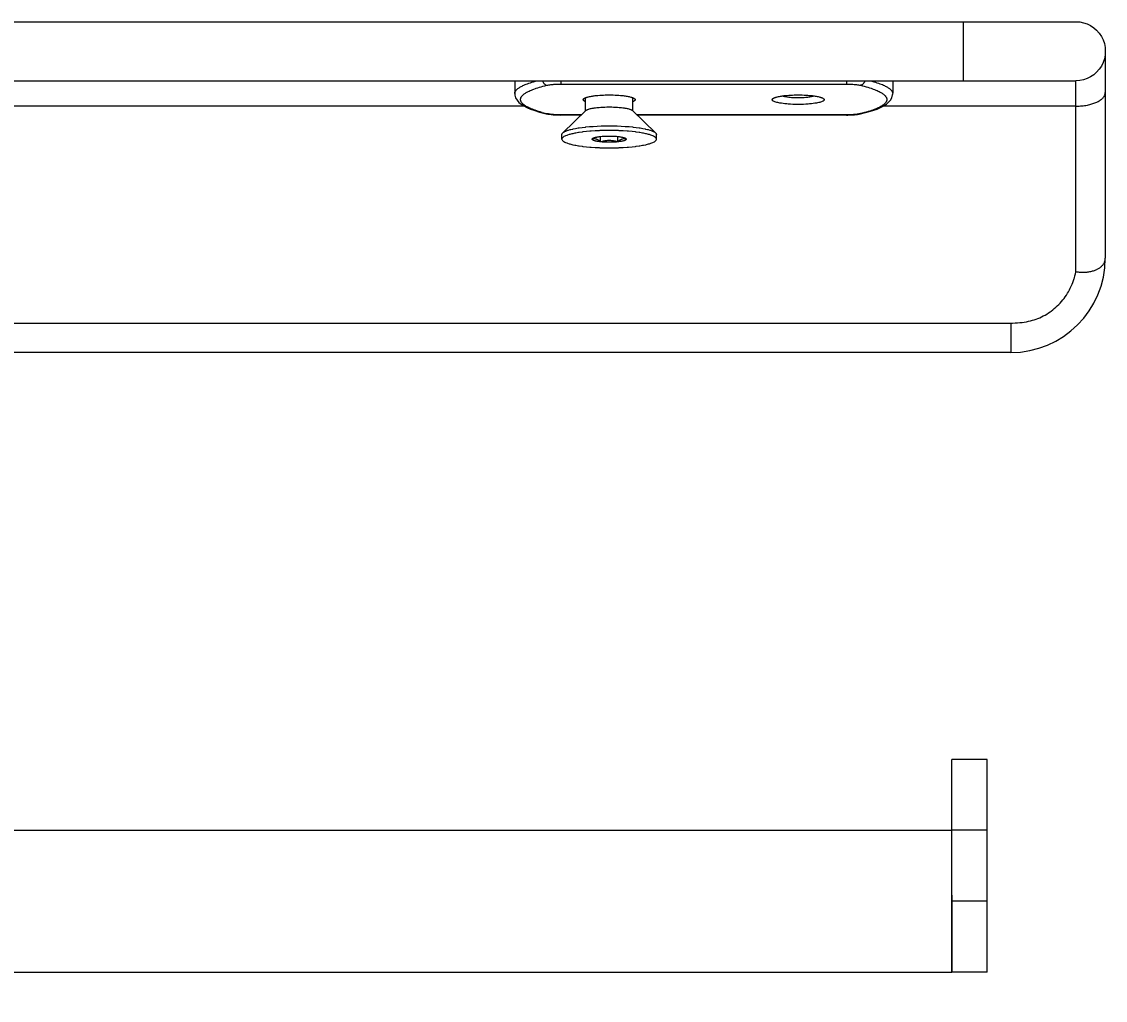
# Model space of a CAD drawing. Extents: x 16296680691 to 16296681342, y -37409619635 to -37409619158.
# Drawn here: x 16296680907.4 to 16296680999.1, y -37409619539.2 to -37409619456.4 of the extents above; entities that cross this region are included whole.
import ezdxf

# ---------------------------------------------------------------- set-up
doc = ezdxf.new("R2010")
doc.units = 0
doc.header["$LTSCALE"] = 10
doc.header["$MEASUREMENT"] = 0
doc.header["$PDMODE"] = 3
doc.header["$PDSIZE"] = -10
doc.layers.get('0').update_dxf_attribs({"linetype": 'CONTINUOUS'})
doc.layers.get('DEFPOINTS').update_dxf_attribs({"linetype": 'CONTINUOUS'})
doc.layers.add('02___PRT_ALL_AXES', color=7, linetype='CONTINUOUS')
doc.styles.add('Daelim Dimension', font='NanumGothic.ttf')
doc.dimstyles.new('DEFAULT', dxfattribs={"dimscale": 2, "dimtxt": 2, "dimasz": 2, "dimexe": 0, "dimexo": 2, "dimgap": 1, "dimtad": 1, "dimdec": 1, "dimzin": 9, "dimdsep": 46, "dimtxsty": 'Daelim Dimension', "dimcen": 0.5, "dimclrd": 252, "dimclre": 252, "dimclrt": 3, "dimadec": 1, "dimazin": 0, "dimtfac": 1, "dimtdec": 1, "dimtix": 1, "dimtmove": 0, "dimatfit": 3, "dimfxl": 0, "dimtolj": 1, "dimtzin": 1, "dimlwd": 9, "dimlwe": 9, "dimarcsym": 0})

# ---------------------------------------------------------------- blocks, each defined once
blk = doc.blocks.new('*D3')
at = {"color": 5, "lineweight": 9}
for p, q in [((16296680849.1206, -37409619540.779907), (16296680849.1206, -37409619564.841339)), ((16296680989.12056, -37409619540.779907), (16296680989.12056, -37409619564.841339)), ((16296680853.1206, -37409619564.841339), (16296680985.12056, -37409619564.841339))]:
    blk.add_line(p, q, dxfattribs=at)
at = {"color": 5}
for points in [[(16296680853.1206, -37409619564.174667), (16296680853.1206, -37409619565.508003), (16296680849.1206, -37409619564.841339)], [(16296680985.12056, -37409619564.174667), (16296680985.12056, -37409619565.508003), (16296680989.12056, -37409619564.841339)]]:
    blk.add_solid(points, dxfattribs=at)
at = {"layer": 'DEFPOINTS', "color": 0}
for p in [(16296680849.1206, -37409619536.779907), (16296680989.12056, -37409619536.779907), (16296680989.12056, -37409619564.841339)]:
    blk.add_point(p, dxfattribs=at)
at = {"color": 7, "insert": (16296680919.120581, -37409619557.433617), "char_height": 10, "attachment_point": 5, "style": 'Daelim Dimension'}
blk.add_mtext('\\A1;140', dxfattribs=at)

msp = doc.modelspace()

# ---------------------------------------------------------------- linework, layer by layer
at = {"color": 7, "lineweight": 5}
for points in [[(16296680955.216, -37409619462.75), (16296680955.279, -37409619462.731), (16296680955.35, -37409619462.712), (16296680955.375, -37409619462.706), (16296680955.453, -37409619462.688), (16296680955.533, -37409619462.672), (16296680955.614, -37409619462.657), (16296680955.695, -37409619462.644), (16296680955.776, -37409619462.632), (16296680955.857, -37409619462.621), (16296680955.938, -37409619462.611), (16296680956.02, -37409619462.602)], [(16296680956.02, -37409619462.602), (16296680956.165, -37409619462.588), (16296680956.315, -37409619462.576), (16296680956.468, -37409619462.566), (16296680956.625, -37409619462.558), (16296680956.788, -37409619462.552), (16296680956.955, -37409619462.549), (16296680957.121, -37409619462.548), (16296680957.286, -37409619462.549), (16296680957.453, -37409619462.552), (16296680957.616, -37409619462.558), (16296680957.773, -37409619462.566), (16296680957.927, -37409619462.576), (16296680958.076, -37409619462.588), (16296680958.221, -37409619462.602)], [(16296680958.221, -37409619462.602), (16296680958.298, -37409619462.611), (16296680958.379, -37409619462.62), (16296680958.46, -37409619462.631), (16296680958.48, -37409619462.634), (16296680958.561, -37409619462.646), (16296680958.642, -37409619462.659), (16296680958.722, -37409619462.674), (16296680958.803, -37409619462.69), (16296680958.882, -37409619462.709), (16296680958.956, -37409619462.729), (16296680959.025, -37409619462.75)], [(16296680971.216, -37409619462.75), (16296680971.279, -37409619462.731), (16296680971.35, -37409619462.712), (16296680971.375, -37409619462.706), (16296680971.453, -37409619462.688), (16296680971.533, -37409619462.672), (16296680971.614, -37409619462.657), (16296680971.695, -37409619462.644), (16296680971.776, -37409619462.632), (16296680971.857, -37409619462.621), (16296680971.938, -37409619462.611), (16296680972.02, -37409619462.602)], [(16296680972.02, -37409619462.602), (16296680972.165, -37409619462.588), (16296680972.315, -37409619462.576), (16296680972.468, -37409619462.566), (16296680972.625, -37409619462.558), (16296680972.788, -37409619462.552), (16296680972.955, -37409619462.549), (16296680973.121, -37409619462.548), (16296680973.286, -37409619462.549), (16296680973.453, -37409619462.552), (16296680973.616, -37409619462.558), (16296680973.773, -37409619462.566), (16296680973.927, -37409619462.576), (16296680974.076, -37409619462.588), (16296680974.221, -37409619462.602)], [(16296680974.221, -37409619462.602), (16296680974.298, -37409619462.611), (16296680974.379, -37409619462.62), (16296680974.46, -37409619462.631), (16296680974.48, -37409619462.634), (16296680974.561, -37409619462.646), (16296680974.642, -37409619462.659), (16296680974.722, -37409619462.674), (16296680974.803, -37409619462.69), (16296680974.882, -37409619462.709), (16296680974.956, -37409619462.729), (16296680975.025, -37409619462.75)], [(16296680954.921, -37409619462.952), (16296680954.925, -37409619462.925), (16296680954.932, -37409619462.91), (16296680954.949, -37409619462.887), (16296680954.97, -37409619462.866), (16296680954.993, -37409619462.848)], [(16296680955.119, -37409619463.119), (16296680955.086, -37409619463.105), (16296680955.061, -37409619463.095), (16296680955.038, -37409619463.083), (16296680955.014, -37409619463.069), (16296680954.992, -37409619463.054), (16296680954.971, -37409619463.037), (16296680954.953, -37409619463.02), (16296680954.941, -37409619463.005), (16296680954.932, -37409619462.991), (16296680954.925, -37409619462.977), (16296680954.921, -37409619462.952)], [(16296680955.006, -37409619462.84), (16296680955.03, -37409619462.826), (16296680955.05, -37409619462.815), (16296680955.073, -37409619462.804), (16296680955.096, -37409619462.794), (16296680955.119, -37409619462.784)], [(16296680955.119, -37409619462.784), (16296680955.138, -37409619462.776), (16296680955.158, -37409619462.769), (16296680955.177, -37409619462.762), (16296680955.196, -37409619462.756), (16296680955.216, -37409619462.75)], [(16296680955.156, -37409619463.866), (16296680955.172, -37409619463.851), (16296680955.193, -37409619463.837), (16296680955.222, -37409619463.819), (16296680955.249, -37409619463.805), (16296680955.287, -37409619463.788), (16296680955.317, -37409619463.776), (16296680955.366, -37409619463.758), (16296680955.399, -37409619463.748), (16296680955.461, -37409619463.73), (16296680955.53, -37409619463.712), (16296680955.599, -37409619463.696), (16296680955.689, -37409619463.678), (16296680955.786, -37409619463.661), (16296680955.845, -37409619463.652), (16296680955.958, -37409619463.636), (16296680956.079, -37409619463.621), (16296680956.129, -37409619463.616), (16296680956.264, -37409619463.603), (16296680956.405, -37409619463.592), (16296680956.443, -37409619463.589), (16296680956.595, -37409619463.58), (16296680956.75, -37409619463.574), (16296680956.908, -37409619463.57), (16296680957.071, -37409619463.568), (16296680957.121, -37409619463.568)], [(16296680957.121, -37409619463.568), (16296680957.171, -37409619463.568), (16296680957.333, -37409619463.57), (16296680957.491, -37409619463.574), (16296680957.646, -37409619463.58), (16296680957.798, -37409619463.589), (16296680957.836, -37409619463.592), (16296680957.978, -37409619463.603), (16296680958.112, -37409619463.616), (16296680958.162, -37409619463.621), (16296680958.283, -37409619463.636), (16296680958.396, -37409619463.652), (16296680958.456, -37409619463.661), (16296680958.552, -37409619463.678), (16296680958.642, -37409619463.696), (16296680958.711, -37409619463.712), (16296680958.78, -37409619463.73), (16296680958.843, -37409619463.748), (16296680958.875, -37409619463.758), (16296680958.924, -37409619463.776), (16296680958.954, -37409619463.788), (16296680958.992, -37409619463.805), (16296680959.019, -37409619463.819), (16296680959.046, -37409619463.835), (16296680959.069, -37409619463.851), (16296680959.085, -37409619463.866)], [(16296680959.025, -37409619462.75), (16296680959.045, -37409619462.756), (16296680959.064, -37409619462.762), (16296680959.084, -37409619462.769), (16296680959.103, -37409619462.776), (16296680959.122, -37409619462.784)], [(16296680959.122, -37409619462.784), (16296680959.143, -37409619462.793), (16296680959.157, -37409619462.799), (16296680959.18, -37409619462.81), (16296680959.203, -37409619462.821), (16296680959.225, -37409619462.834)], [(16296680959.321, -37409619462.952), (16296680959.316, -37409619462.977), (16296680959.31, -37409619462.991), (16296680959.3, -37409619463.005), (16296680959.288, -37409619463.02), (16296680959.272, -37409619463.036), (16296680959.249, -37409619463.054), (16296680959.219, -37409619463.074), (16296680959.195, -37409619463.087), (16296680959.171, -37409619463.098), (16296680959.147, -37409619463.109), (16296680959.122, -37409619463.119)], [(16296680959.236, -37409619462.84), (16296680959.25, -37409619462.85), (16296680959.273, -37409619462.868), (16296680959.293, -37409619462.888), (16296680959.31, -37409619462.912), (16296680959.319, -37409619462.939)], [(16296680970.921, -37409619462.952), (16296680970.925, -37409619462.925), (16296680970.932, -37409619462.91), (16296680970.949, -37409619462.887), (16296680970.97, -37409619462.866), (16296680970.993, -37409619462.848)], [(16296680975.321, -37409619462.952), (16296680975.319, -37409619462.967), (16296680975.314, -37409619462.982), (16296680975.305, -37409619462.999), (16296680975.291, -37409619463.016), (16296680975.278, -37409619463.03), (16296680975.256, -37409619463.05), (16296680975.23, -37409619463.068), (16296680975.2, -37409619463.085), (16296680975.162, -37409619463.102), (16296680975.088, -37409619463.132), (16296680975.017, -37409619463.156), (16296680974.941, -37409619463.179), (16296680974.856, -37409619463.2), (16296680974.761, -37409619463.221), (16296680974.676, -37409619463.237), (16296680974.541, -37409619463.26), (16296680974.4, -37409619463.28), (16296680974.25, -37409619463.298), (16296680974.09, -37409619463.314), (16296680973.962, -37409619463.325), (16296680973.773, -37409619463.337), (16296680973.58, -37409619463.346), (16296680973.382, -37409619463.352), (16296680973.179, -37409619463.355), (16296680973.121, -37409619463.355), (16296680973.062, -37409619463.355), (16296680972.859, -37409619463.352), (16296680972.661, -37409619463.346), (16296680972.468, -37409619463.337), (16296680972.279, -37409619463.325), (16296680972.151, -37409619463.314), (16296680971.991, -37409619463.298), (16296680971.841, -37409619463.28), (16296680971.7, -37409619463.26), (16296680971.565, -37409619463.237), (16296680971.48, -37409619463.221), (16296680971.385, -37409619463.2), (16296680971.301, -37409619463.179), (16296680971.224, -37409619463.156), (16296680971.153, -37409619463.132), (16296680971.088, -37409619463.106), (16296680971.041, -37409619463.085), (16296680971.011, -37409619463.068), (16296680970.985, -37409619463.05), (16296680970.963, -37409619463.03), (16296680970.95, -37409619463.016), (16296680970.936, -37409619462.999), (16296680970.927, -37409619462.982), (16296680970.922, -37409619462.967), (16296680970.921, -37409619462.952)], [(16296680971.006, -37409619462.84), (16296680971.026, -37409619462.828), (16296680971.047, -37409619462.817), (16296680971.066, -37409619462.807), (16296680971.087, -37409619462.798), (16296680971.108, -37409619462.788), (16296680971.129, -37409619462.78), (16296680971.15, -37409619462.772), (16296680971.172, -37409619462.764), (16296680971.194, -37409619462.757), (16296680971.216, -37409619462.75)], [(16296680975.025, -37409619462.75), (16296680975.046, -37409619462.756), (16296680975.068, -37409619462.764), (16296680975.089, -37409619462.771), (16296680975.112, -37409619462.78), (16296680975.133, -37409619462.788), (16296680975.155, -37409619462.797), (16296680975.175, -37409619462.807), (16296680975.196, -37409619462.817), (16296680975.216, -37409619462.829), (16296680975.236, -37409619462.84)], [(16296680975.236, -37409619462.84), (16296680975.25, -37409619462.85), (16296680975.273, -37409619462.868), (16296680975.293, -37409619462.888), (16296680975.31, -37409619462.912), (16296680975.319, -37409619462.939)], [(16296680955.156, -37409619463.866), (16296680953.191, -37409619465.764)], [(16296680959.085, -37409619463.866), (16296680961.05, -37409619465.764)], [(16296680953.191, -37409619465.764), (16296680953.229, -37409619465.731), (16296680953.27, -37409619465.702), (16296680953.33, -37409619465.666), (16296680953.378, -37409619465.642), (16296680953.463, -37409619465.604), (16296680953.514, -37409619465.583), (16296680953.625, -37409619465.544), (16296680953.676, -37409619465.527), (16296680953.816, -37409619465.487), (16296680953.865, -37409619465.474), (16296680954.034, -37409619465.434), (16296680954.078, -37409619465.424), (16296680954.277, -37409619465.384), (16296680954.496, -37409619465.347), (16296680954.57, -37409619465.335), (16296680954.827, -37409619465.299), (16296680955.102, -37409619465.267), (16296680955.138, -37409619465.263), (16296680955.441, -37409619465.234), (16296680955.761, -37409619465.21), (16296680956.106, -37409619465.191), (16296680956.432, -37409619465.178), (16296680956.797, -37409619465.169), (16296680957.121, -37409619465.167), (16296680957.445, -37409619465.169), (16296680957.809, -37409619465.178), (16296680958.135, -37409619465.191), (16296680958.476, -37409619465.21), (16296680958.8, -37409619465.234), (16296680959.103, -37409619465.263), (16296680959.139, -37409619465.267), (16296680959.414, -37409619465.299), (16296680959.671, -37409619465.335), (16296680959.745, -37409619465.347), (16296680959.964, -37409619465.384), (16296680960.163, -37409619465.424), (16296680960.208, -37409619465.434), (16296680960.376, -37409619465.474), (16296680960.425, -37409619465.487), (16296680960.565, -37409619465.527), (16296680960.616, -37409619465.544), (16296680960.727, -37409619465.583), (16296680960.778, -37409619465.604), (16296680960.863, -37409619465.642), (16296680960.911, -37409619465.666), (16296680960.971, -37409619465.702), (16296680961.012, -37409619465.731), (16296680961.05, -37409619465.764)], [(16296680953.121, -37409619465.901), (16296680953.122, -37409619465.882), (16296680953.125, -37409619465.866), (16296680953.132, -37409619465.846), (16296680953.138, -37409619465.832), (16296680953.151, -37409619465.81), (16296680953.169, -37409619465.787), (16296680953.191, -37409619465.764)], [(16296680953.121, -37409619466.294), (16296680953.121, -37409619465.901)], [(16296680955.677, -37409619466.294), (16296680955.682, -37409619466.272), (16296680955.697, -37409619466.25), (16296680955.711, -37409619466.236), (16296680955.734, -37409619466.22), (16296680955.755, -37409619466.208)], [(16296680955.677, -37409619466.294), (16296680955.693, -37409619466.28), (16296680955.708, -37409619466.267), (16296680955.73, -37409619466.249), (16296680955.751, -37409619466.232), (16296680955.773, -37409619466.215)], [(16296680956.399, -37409619466.523), (16296680956.357, -37409619466.487), (16296680956.31, -37409619466.45), (16296680956.262, -37409619466.414), (16296680956.22, -37409619466.386), (16296680956.192, -37409619466.369), (16296680956.152, -37409619466.347), (16296680956.113, -37409619466.328), (16296680956.075, -37409619466.312), (16296680956.038, -37409619466.299), (16296680956.021, -37409619466.294), (16296680955.984, -37409619466.284), (16296680955.947, -37409619466.277), (16296680955.909, -37409619466.273), (16296680955.871, -37409619466.271), (16296680955.856, -37409619466.27), (16296680955.817, -37409619466.272), (16296680955.776, -37409619466.275), (16296680955.735, -37409619466.282), (16296680955.691, -37409619466.29), (16296680955.677, -37409619466.294)], [(16296680956.399, -37409619466.523), (16296680956.32, -37409619466.514), (16296680956.242, -37409619466.504), (16296680956.177, -37409619466.494), (16296680956.1, -37409619466.481), (16296680956.044, -37409619466.47), (16296680955.975, -37409619466.455), (16296680955.922, -37409619466.442), (16296680955.871, -37409619466.426), (16296680955.824, -37409619466.41), (16296680955.787, -37409619466.395), (16296680955.774, -37409619466.389), (16296680955.748, -37409619466.376), (16296680955.726, -37409619466.362), (16296680955.705, -37409619466.345), (16296680955.69, -37409619466.328), (16296680955.68, -37409619466.311), (16296680955.677, -37409619466.294)], [(16296680955.755, -37409619466.208), (16296680955.77, -37409619466.2), (16296680955.789, -37409619466.191), (16296680955.803, -37409619466.185), (16296680955.818, -37409619466.18)], [(16296680955.825, -37409619466.177), (16296680955.784, -37409619466.207)], [(16296680955.825, -37409619466.177), (16296680955.869, -37409619466.162), (16296680955.919, -37409619466.147), (16296680955.933, -37409619466.143), (16296680955.952, -37409619466.138), (16296680956.009, -37409619466.125), (16296680956.066, -37409619466.113), (16296680956.107, -37409619466.105), (16296680956.165, -37409619466.095), (16296680956.223, -37409619466.086), (16296680956.282, -37409619466.078), (16296680956.341, -37409619466.071), (16296680956.399, -37409619466.064)], [(16296680956.399, -37409619466.064), (16296680956.513, -37409619466.053), (16296680956.634, -37409619466.044), (16296680956.747, -37409619466.038), (16296680956.881, -37409619466.033), (16296680957.017, -37409619466.03), (16296680957.121, -37409619466.029), (16296680957.224, -37409619466.03), (16296680957.36, -37409619466.033), (16296680957.494, -37409619466.038), (16296680957.607, -37409619466.044), (16296680957.728, -37409619466.053), (16296680957.842, -37409619466.064)], [(16296680956.399, -37409619466.523), (16296680956.399, -37409619466.064)], [(16296680957.842, -37409619466.523), (16296680957.842, -37409619466.064)], [(16296680957.842, -37409619466.064), (16296680957.902, -37409619466.071), (16296680957.96, -37409619466.078), (16296680958.018, -37409619466.086), (16296680958.059, -37409619466.093), (16296680958.117, -37409619466.102), (16296680958.175, -37409619466.113), (16296680958.194, -37409619466.117), (16296680958.252, -37409619466.129), (16296680958.308, -37409619466.143), (16296680958.323, -37409619466.147), (16296680958.372, -37409619466.162), (16296680958.416, -37409619466.177)], [(16296680958.564, -37409619466.294), (16296680958.55, -37409619466.29), (16296680958.507, -37409619466.282), (16296680958.465, -37409619466.275), (16296680958.424, -37409619466.272), (16296680958.385, -37409619466.27), (16296680958.371, -37409619466.271), (16296680958.332, -37409619466.273), (16296680958.295, -37409619466.277), (16296680958.257, -37409619466.284), (16296680958.22, -37409619466.294), (16296680958.203, -37409619466.299), (16296680958.166, -37409619466.312), (16296680958.128, -37409619466.328), (16296680958.089, -37409619466.347), (16296680958.05, -37409619466.369), (16296680958.021, -37409619466.386), (16296680957.979, -37409619466.414), (16296680957.935, -37409619466.446), (16296680957.884, -37409619466.487), (16296680957.842, -37409619466.523)], [(16296680958.564, -37409619466.294), (16296680958.561, -37409619466.311), (16296680958.552, -37409619466.328), (16296680958.536, -37409619466.345), (16296680958.521, -37409619466.358), (16296680958.493, -37409619466.376), (16296680958.468, -37409619466.389), (16296680958.454, -37409619466.395), (16296680958.417, -37409619466.41), (16296680958.375, -37409619466.425), (16296680958.319, -37409619466.442), (16296680958.266, -37409619466.455), (16296680958.197, -37409619466.47), (16296680958.141, -37409619466.481), (16296680958.077, -37409619466.492), (16296680957.999, -37409619466.504), (16296680957.92, -37409619466.514), (16296680957.842, -37409619466.523)], [(16296680958.457, -37409619466.207), (16296680958.416, -37409619466.177)], [(16296680958.416, -37409619466.177), (16296680958.436, -37409619466.185), (16296680958.452, -37409619466.191), (16296680958.466, -37409619466.198), (16296680958.48, -37409619466.205)], [(16296680958.457, -37409619466.207), (16296680958.473, -37409619466.219), (16296680958.49, -37409619466.232), (16296680958.512, -37409619466.249), (16296680958.533, -37409619466.267), (16296680958.554, -37409619466.285)], [(16296680958.486, -37409619466.208), (16296680958.5, -37409619466.216), (16296680958.52, -37409619466.229), (16296680958.536, -37409619466.242), (16296680958.553, -37409619466.261), (16296680958.563, -37409619466.283)], [(16296680961.05, -37409619465.764), (16296680961.071, -37409619465.785), (16296680961.086, -37409619465.805), (16296680961.103, -37409619465.832), (16296680961.111, -37409619465.851), (16296680961.116, -37409619465.866), (16296680961.12, -37409619465.885), (16296680961.121, -37409619465.901)], [(16296680961.121, -37409619466.294), (16296680961.121, -37409619465.901)], [(16296680957.842, -37409619466.523), (16296680957.816, -37409619466.516), (16296680957.728, -37409619466.493), (16296680957.644, -37409619466.473), (16296680957.563, -37409619466.457), (16296680957.485, -37409619466.443), (16296680957.418, -37409619466.433), (16296680957.342, -37409619466.425), (16296680957.267, -37409619466.418), (16296680957.193, -37409619466.415), (16296680957.121, -37409619466.413), (16296680957.048, -37409619466.415), (16296680956.974, -37409619466.418), (16296680956.899, -37409619466.425), (16296680956.823, -37409619466.433), (16296680956.756, -37409619466.443), (16296680956.678, -37409619466.457), (16296680956.597, -37409619466.473), (16296680956.513, -37409619466.493), (16296680956.425, -37409619466.516), (16296680956.399, -37409619466.523)], [(16296680957.842, -37409619466.523), (16296680957.728, -37409619466.534), (16296680957.607, -37409619466.543), (16296680957.494, -37409619466.55), (16296680957.36, -37409619466.555), (16296680957.224, -37409619466.558), (16296680957.121, -37409619466.559), (16296680957.017, -37409619466.558), (16296680956.881, -37409619466.555), (16296680956.747, -37409619466.55), (16296680956.634, -37409619466.543), (16296680956.513, -37409619466.534), (16296680956.399, -37409619466.523)], [(16296680989.121, -37409619518.78), (16296680986.121, -37409619518.78)], [(16296680986.121, -37409619536.78), (16296680986.121, -37409619518.78)], [(16296680989.121, -37409619536.78), (16296680989.121, -37409619518.78)], [(16296680989.121, -37409619524.78), (16296680986.121, -37409619524.78)], [(16296680989.121, -37409619530.78), (16296680986.121, -37409619530.78)], [(16296680989.121, -37409619536.78), (16296680986.121, -37409619536.78)]]:
    msp.add_lwpolyline(points, dxfattribs=at)
at = {"layer": '02___PRT_ALL_AXES', "color": 7, "lineweight": 5}
for points in [[(16296680841.621, -37409619456.352), (16296680996.621, -37409619456.352)], [(16296680987.121, -37409619461.352), (16296680987.121, -37409619456.352)], [(16296680996.621, -37409619456.352), (16296680996.952, -37409619456.374), (16296680997.273, -37409619456.438), (16296680997.58, -37409619456.543), (16296680997.871, -37409619456.686), (16296680998.14, -37409619456.866), (16296680998.385, -37409619457.08), (16296680998.601, -37409619457.326), (16296680998.786, -37409619457.602)], [(16296680998.786, -37409619457.602), (16296680998.932, -37409619457.899), (16296680999.037, -37409619458.21), (16296680999.1, -37409619458.529), (16296680999.121, -37409619458.852), (16296680999.1, -37409619459.175), (16296680999.037, -37409619459.493), (16296680998.932, -37409619459.804), (16296680998.786, -37409619460.102)], [(16296680999.121, -37409619458.852), (16296680999.121, -37409619476.352)], [(16296680998.786, -37409619460.102), (16296680998.601, -37409619460.377), (16296680998.385, -37409619460.623), (16296680998.14, -37409619460.837), (16296680997.871, -37409619461.017), (16296680997.58, -37409619461.16), (16296680997.273, -37409619461.265), (16296680996.952, -37409619461.33), (16296680996.621, -37409619461.352)], [(16296680841.621, -37409619461.352), (16296680996.621, -37409619461.352)], [(16296680949.121, -37409619462.443), (16296680949.122, -37409619462.415), (16296680949.125, -37409619462.387), (16296680949.132, -37409619462.358), (16296680949.141, -37409619462.329), (16296680949.152, -37409619462.299), (16296680949.167, -37409619462.268), (16296680949.184, -37409619462.236), (16296680949.204, -37409619462.204), (16296680949.228, -37409619462.172), (16296680949.242, -37409619462.155), (16296680949.269, -37409619462.123), (16296680949.3, -37409619462.092), (16296680949.334, -37409619462.061), (16296680949.372, -37409619462.029), (16296680949.393, -37409619462.012), (16296680949.442, -37409619461.976), (16296680949.496, -37409619461.939), (16296680949.554, -37409619461.902), (16296680949.603, -37409619461.872), (16296680949.672, -37409619461.833), (16296680949.746, -37409619461.795), (16296680949.824, -37409619461.757), (16296680949.907, -37409619461.719), (16296680949.996, -37409619461.681), (16296680950.093, -37409619461.642), (16296680950.197, -37409619461.603), (16296680950.32, -37409619461.559), (16296680950.448, -37409619461.516), (16296680950.582, -37409619461.473), (16296680950.722, -37409619461.431), (16296680950.87, -37409619461.389), (16296680951.012, -37409619461.351)], [(16296680949.121, -37409619461.352), (16296680949.121, -37409619462.443)], [(16296680951.447, -37409619464.032), (16296680951.421, -37409619464.025), (16296680951.268, -37409619463.982), (16296680951.125, -37409619463.939), (16296680950.99, -37409619463.896), (16296680950.862, -37409619463.853), (16296680950.74, -37409619463.809), (16296680950.623, -37409619463.765), (16296680950.593, -37409619463.753), (16296680950.494, -37409619463.713), (16296680950.403, -37409619463.673), (16296680950.32, -37409619463.634), (16296680950.242, -37409619463.596), (16296680950.17, -37409619463.557), (16296680950.101, -37409619463.517), (16296680950.037, -37409619463.477), (16296680949.975, -37409619463.436), (16296680949.925, -37409619463.4), (16296680949.879, -37409619463.364), (16296680949.837, -37409619463.328), (16296680949.817, -37409619463.309), (16296680949.783, -37409619463.276), (16296680949.753, -37409619463.242), (16296680949.726, -37409619463.21), (16296680949.702, -37409619463.177), (16296680949.683, -37409619463.146), (16296680949.666, -37409619463.115), (16296680949.651, -37409619463.084), (16296680949.64, -37409619463.054), (16296680949.632, -37409619463.024), (16296680949.626, -37409619462.993), (16296680949.622, -37409619462.962), (16296680949.621, -37409619462.932), (16296680949.622, -37409619462.901), (16296680949.626, -37409619462.87), (16296680949.633, -37409619462.841), (16296680949.642, -37409619462.811), (16296680949.653, -37409619462.781), (16296680949.668, -37409619462.75), (16296680949.686, -37409619462.718), (16296680949.707, -37409619462.686), (16296680949.731, -37409619462.653), (16296680949.759, -37409619462.619), (16296680949.792, -37409619462.585), (16296680949.81, -37409619462.566), (16296680949.85, -37409619462.529), (16296680949.892, -37409619462.493), (16296680949.937, -37409619462.457), (16296680949.986, -37409619462.423), (16296680950.038, -37409619462.388), (16296680950.096, -37409619462.353), (16296680950.159, -37409619462.317), (16296680950.232, -37409619462.279), (16296680950.25, -37409619462.27), (16296680950.341, -37409619462.226), (16296680950.437, -37409619462.182), (16296680950.537, -37409619462.139), (16296680950.643, -37409619462.097), (16296680950.754, -37409619462.054), (16296680950.873, -37409619462.012), (16296680950.936, -37409619461.99), (16296680951.069, -37409619461.947), (16296680951.209, -37409619461.904), (16296680951.355, -37409619461.862), (16296680951.51, -37409619461.82), (16296680951.676, -37409619461.777), (16296680951.853, -37409619461.734)], [(16296680951.48, -37409619461.352), (16296680951.492, -37409619461.39), (16296680951.506, -37409619461.427), (16296680951.521, -37409619461.462), (16296680951.539, -37409619461.496), (16296680951.558, -37409619461.528), (16296680951.579, -37409619461.558), (16296680951.601, -37409619461.585), (16296680951.625, -37409619461.611), (16296680951.661, -37409619461.644), (16296680951.687, -37409619461.665), (16296680951.715, -37409619461.683), (16296680951.742, -37409619461.698), (16296680951.77, -37409619461.711), (16296680951.798, -37409619461.721), (16296680951.826, -37409619461.729), (16296680951.853, -37409619461.734)], [(16296680951.853, -37409619461.734), (16296680951.93, -37409619461.717), (16296680952.011, -37409619461.702), (16296680952.097, -37409619461.688), (16296680952.191, -37409619461.675), (16296680952.293, -37409619461.664), (16296680952.374, -37409619461.656), (16296680952.439, -37409619461.651), (16296680952.557, -37409619461.642), (16296680952.675, -37409619461.636), (16296680952.794, -37409619461.631), (16296680952.912, -37409619461.629), (16296680953.03, -37409619461.628)], [(16296680953.03, -37409619461.352), (16296680953.03, -37409619461.628)], [(16296680953.03, -37409619461.628), (16296680977.211, -37409619461.628)], [(16296680977.211, -37409619461.352), (16296680977.211, -37409619461.628)], [(16296680977.211, -37409619461.628), (16296680977.275, -37409619461.628), (16296680977.394, -37409619461.63), (16296680977.512, -37409619461.633), (16296680977.63, -37409619461.639), (16296680977.749, -37409619461.646), (16296680977.867, -37409619461.656), (16296680977.948, -37409619461.664), (16296680978.05, -37409619461.675), (16296680978.144, -37409619461.688), (16296680978.23, -37409619461.702), (16296680978.311, -37409619461.717), (16296680978.388, -37409619461.734)], [(16296680978.761, -37409619461.352), (16296680978.749, -37409619461.39), (16296680978.736, -37409619461.427), (16296680978.72, -37409619461.462), (16296680978.702, -37409619461.496), (16296680978.683, -37409619461.528), (16296680978.663, -37409619461.558), (16296680978.64, -37409619461.585), (16296680978.617, -37409619461.611), (16296680978.581, -37409619461.644), (16296680978.554, -37409619461.665), (16296680978.526, -37409619461.683), (16296680978.499, -37409619461.698), (16296680978.471, -37409619461.711), (16296680978.443, -37409619461.721), (16296680978.415, -37409619461.729), (16296680978.388, -37409619461.734)], [(16296680978.388, -37409619461.734), (16296680978.553, -37409619461.774), (16296680978.719, -37409619461.817), (16296680978.875, -37409619461.859), (16296680979.022, -37409619461.901), (16296680979.162, -37409619461.944), (16296680979.296, -37409619461.987), (16296680979.354, -37409619462.007), (16296680979.474, -37409619462.05), (16296680979.586, -37409619462.092), (16296680979.692, -37409619462.134), (16296680979.792, -37409619462.177), (16296680979.887, -37409619462.22), (16296680979.978, -37409619462.264), (16296680980.059, -37409619462.305), (16296680980.125, -37409619462.341), (16296680980.184, -37409619462.377), (16296680980.238, -37409619462.411), (16296680980.289, -37409619462.447), (16296680980.335, -37409619462.482), (16296680980.379, -37409619462.518), (16296680980.42, -37409619462.556), (16296680980.436, -37409619462.57), (16296680980.469, -37409619462.605), (16296680980.499, -37409619462.639), (16296680980.525, -37409619462.672), (16296680980.547, -37409619462.704), (16296680980.566, -37409619462.735), (16296680980.582, -37409619462.766), (16296680980.594, -37409619462.797), (16296680980.605, -37409619462.827), (16296680980.612, -37409619462.857), (16296680980.617, -37409619462.887), (16296680980.62, -37409619462.916), (16296680980.62, -37409619462.947), (16296680980.618, -37409619462.978), (16296680980.613, -37409619463.008), (16296680980.606, -37409619463.038), (16296680980.596, -37409619463.068), (16296680980.583, -37409619463.098), (16296680980.568, -37409619463.129), (16296680980.55, -37409619463.159), (16296680980.529, -37409619463.192), (16296680980.504, -37409619463.224), (16296680980.476, -37409619463.257), (16296680980.444, -37409619463.29), (16296680980.425, -37409619463.309), (16296680980.386, -37409619463.344), (16296680980.343, -37409619463.38), (16296680980.295, -37409619463.415), (16296680980.242, -37409619463.452), (16296680980.175, -37409619463.496), (16296680980.11, -37409619463.535), (16296680980.041, -37409619463.573), (16296680979.967, -37409619463.612), (16296680979.888, -37409619463.65), (16296680979.801, -37409619463.689), (16296680979.706, -37409619463.729), (16296680979.677, -37409619463.741), (16296680979.564, -37409619463.786), (16296680979.447, -37409619463.829), (16296680979.324, -37409619463.872), (16296680979.194, -37409619463.914), (16296680979.057, -37409619463.957), (16296680978.91, -37409619464), (16296680978.884, -37409619464.007)], [(16296680979.225, -37409619461.35), (16296680979.368, -37409619461.389), (16296680979.517, -37409619461.431), (16296680979.658, -37409619461.473), (16296680979.791, -37409619461.515), (16296680979.919, -37409619461.558), (16296680980.042, -37409619461.602), (16296680980.147, -37409619461.642), (16296680980.245, -37409619461.681), (16296680980.334, -37409619461.719), (16296680980.417, -37409619461.757), (16296680980.495, -37409619461.795), (16296680980.568, -37409619461.833), (16296680980.637, -37409619461.872), (16296680980.686, -37409619461.901), (16296680980.745, -37409619461.939), (16296680980.799, -37409619461.975), (16296680980.848, -37409619462.012), (16296680980.869, -37409619462.028), (16296680980.907, -37409619462.061), (16296680980.941, -37409619462.092), (16296680980.972, -37409619462.123), (16296680980.999, -37409619462.154), (16296680981.014, -37409619462.172), (16296680981.037, -37409619462.204), (16296680981.057, -37409619462.236), (16296680981.074, -37409619462.268), (16296680981.089, -37409619462.299), (16296680981.101, -37409619462.329), (16296680981.109, -37409619462.358), (16296680981.116, -37409619462.387), (16296680981.119, -37409619462.415), (16296680981.121, -37409619462.443)], [(16296680981.121, -37409619461.352), (16296680981.121, -37409619462.443)], [(16296680996.621, -37409619477.508), (16296680996.621, -37409619461.352)], [(16296680949.121, -37409619462.449), (16296680949.128, -37409619462.558), (16296680949.195, -37409619462.795), (16296680949.317, -37409619463.006), (16296680949.474, -37409619463.182), (16296680949.666, -37409619463.339), (16296680949.895, -37409619463.484), (16296680950.162, -37409619463.62), (16296680950.466, -37409619463.749), (16296680950.818, -37409619463.874), (16296680951.219, -37409619463.996), (16296680951.671, -37409619464.114), (16296680951.739, -37409619464.13)], [(16296680971.795, -37409619462.63), (16296680971.82, -37409619462.637), (16296680971.839, -37409619462.643), (16296680971.855, -37409619462.648), (16296680971.875, -37409619462.653), (16296680971.895, -37409619462.658), (16296680971.915, -37409619462.663), (16296680971.935, -37409619462.668), (16296680971.955, -37409619462.673), (16296680971.975, -37409619462.677), (16296680971.995, -37409619462.681)], [(16296680973.121, -37409619462.773), (16296680973.223, -37409619462.772), (16296680973.356, -37409619462.77), (16296680973.49, -37409619462.764), (16296680973.623, -37409619462.757), (16296680973.756, -37409619462.747), (16296680973.89, -37409619462.735), (16296680973.923, -37409619462.731), (16296680974.022, -37409619462.72), (16296680974.108, -37409619462.708), (16296680974.186, -37409619462.695), (16296680974.257, -37409619462.68), (16296680974.324, -37409619462.665), (16296680974.387, -37409619462.648), (16296680974.446, -37409619462.63)], [(16296680978.502, -37409619464.13), (16296680978.603, -37409619464.106), (16296680979.049, -37409619463.988), (16296680979.446, -37409619463.867), (16296680979.794, -37409619463.742), (16296680980.095, -37409619463.613), (16296680980.358, -37409619463.477), (16296680980.584, -37409619463.332), (16296680980.774, -37409619463.175), (16296680980.93, -37409619462.999), (16296680981.05, -37409619462.789), (16296680981.114, -37409619462.552), (16296680981.121, -37409619462.449)], [(16296680996.621, -37409619463.501), (16296680996.69, -37409619463.501), (16296680996.805, -37409619463.498), (16296680996.919, -37409619463.493), (16296680997.032, -37409619463.486), (16296680997.144, -37409619463.476), (16296680997.254, -37409619463.464), (16296680997.363, -37409619463.449), (16296680997.471, -37409619463.432), (16296680997.577, -37409619463.413), (16296680997.609, -37409619463.407), (16296680997.709, -37409619463.386), (16296680997.806, -37409619463.363), (16296680997.898, -37409619463.339), (16296680997.987, -37409619463.314), (16296680998.073, -37409619463.286), (16296680998.156, -37409619463.258), (16296680998.236, -37409619463.228), (16296680998.314, -37409619463.196), (16296680998.388, -37409619463.163), (16296680998.462, -37409619463.127), (16296680998.527, -37409619463.093), (16296680998.588, -37409619463.058), (16296680998.645, -37409619463.023), (16296680998.699, -37409619462.987), (16296680998.725, -37409619462.969), (16296680998.773, -37409619462.933), (16296680998.817, -37409619462.897), (16296680998.858, -37409619462.861), (16296680998.895, -37409619462.824), (16296680998.93, -37409619462.787), (16296680998.961, -37409619462.751), (16296680998.989, -37409619462.715), (16296680999.014, -37409619462.679), (16296680999.036, -37409619462.642), (16296680999.056, -37409619462.606), (16296680999.072, -37409619462.57), (16296680999.089, -37409619462.526), (16296680999.101, -37409619462.489), (16296680999.109, -37409619462.452), (16296680999.116, -37409619462.416), (16296680999.119, -37409619462.38), (16296680999.121, -37409619462.345)], [(16296680949.929, -37409619463.501), (16296680888.311, -37409619463.501)], [(16296680955.121, -37409619463.9), (16296680955.121, -37409619462.784)], [(16296680959.121, -37409619463.9), (16296680959.121, -37409619462.784)], [(16296680971.995, -37409619462.681), (16296680972.076, -37409619462.696), (16296680972.164, -37409619462.711), (16296680972.23, -37409619462.72), (16296680972.341, -37409619462.734), (16296680972.443, -37409619462.744), (16296680972.556, -37409619462.754), (16296680972.668, -37409619462.761), (16296680972.781, -37409619462.767), (16296680972.894, -37409619462.77), (16296680973.008, -37409619462.772), (16296680973.121, -37409619462.773)], [(16296680996.621, -37409619463.501), (16296680980.311, -37409619463.501)], [(16296680951.447, -37409619464.032), (16296680951.853, -37409619464.135)], [(16296680951.739, -37409619464.13), (16296680951.805, -37409619464.145), (16296680951.933, -37409619464.169), (16296680952.072, -37409619464.19), (16296680952.22, -37409619464.208), (16296680952.377, -37409619464.224), (16296680952.542, -37409619464.235), (16296680952.712, -37409619464.244), (16296680952.887, -37409619464.248), (16296680953.03, -37409619464.25)], [(16296680951.739, -37409619464.13), (16296680951.762, -37409619464.134), (16296680951.785, -37409619464.137), (16296680951.807, -37409619464.138), (16296680951.83, -37409619464.137), (16296680951.853, -37409619464.135)], [(16296680952.134, -37409619464.186), (16296680952.113, -37409619464.183), (16296680952.085, -37409619464.178), (16296680952.057, -37409619464.174), (16296680952.021, -37409619464.168), (16296680951.993, -37409619464.163), (16296680951.965, -37409619464.158), (16296680951.937, -37409619464.153), (16296680951.909, -37409619464.147), (16296680951.881, -37409619464.141), (16296680951.853, -37409619464.135)], [(16296680953.03, -37409619464.241), (16296680952.97, -37409619464.241), (16296680952.88, -37409619464.24), (16296680952.791, -37409619464.237), (16296680952.761, -37409619464.237), (16296680952.671, -37409619464.233), (16296680952.581, -37409619464.228), (16296680952.491, -37409619464.223), (16296680952.402, -37409619464.216), (16296680952.312, -37409619464.207), (16296680952.223, -37409619464.197), (16296680952.134, -37409619464.186)], [(16296680954.767, -37409619464.241), (16296680953.03, -37409619464.241)], [(16296680954.759, -37409619464.25), (16296680953.03, -37409619464.25)], [(16296680977.211, -37409619464.241), (16296680959.474, -37409619464.241)], [(16296680977.211, -37409619464.25), (16296680959.483, -37409619464.25)], [(16296680977.211, -37409619464.25), (16296680977.316, -37409619464.249), (16296680977.469, -37409619464.246), (16296680977.618, -37409619464.24), (16296680977.761, -37409619464.231), (16296680977.899, -37409619464.221), (16296680978.03, -37409619464.207), (16296680978.155, -37409619464.192), (16296680978.272, -37409619464.175), (16296680978.381, -37409619464.156), (16296680978.482, -37409619464.135), (16296680978.503, -37409619464.13)], [(16296680978.046, -37409619464.194), (16296680978.02, -37409619464.197), (16296680977.937, -37409619464.206), (16296680977.854, -37409619464.214), (16296680977.796, -37409619464.219), (16296680977.713, -37409619464.225), (16296680977.629, -37409619464.23), (16296680977.545, -37409619464.234), (16296680977.462, -37409619464.237), (16296680977.378, -37409619464.239), (16296680977.295, -37409619464.241), (16296680977.211, -37409619464.241)], [(16296680978.046, -37409619464.194), (16296680978.111, -37409619464.185)], [(16296680978.388, -37409619464.135), (16296680978.353, -37409619464.143), (16296680978.326, -37409619464.148), (16296680978.305, -37409619464.153), (16296680978.278, -37409619464.158), (16296680978.25, -37409619464.163), (16296680978.222, -37409619464.168), (16296680978.195, -37409619464.172), (16296680978.167, -37409619464.177), (16296680978.139, -37409619464.181), (16296680978.111, -37409619464.185)], [(16296680978.884, -37409619464.007), (16296680978.864, -37409619464.013), (16296680978.815, -37409619464.026), (16296680978.765, -37409619464.04), (16296680978.736, -37409619464.047), (16296680978.686, -37409619464.061), (16296680978.637, -37409619464.073), (16296680978.587, -37409619464.086), (16296680978.537, -37409619464.098), (16296680978.488, -37409619464.111), (16296680978.438, -37409619464.123), (16296680978.388, -37409619464.135)], [(16296680978.502, -37409619464.13), (16296680978.479, -37409619464.134), (16296680978.457, -37409619464.137), (16296680978.434, -37409619464.138), (16296680978.411, -37409619464.137), (16296680978.388, -37409619464.135)], [(16296680961.121, -37409619466.294), (16296680961.117, -37409619466.265), (16296680961.105, -37409619466.229), (16296680961.082, -37409619466.192), (16296680961.049, -37409619466.155), (16296680961.003, -37409619466.117), (16296680960.953, -37409619466.084), (16296680960.881, -37409619466.044), (16296680960.816, -37409619466.013), (16296680960.72, -37409619465.974), (16296680960.648, -37409619465.948), (16296680960.521, -37409619465.907), (16296680960.446, -37409619465.886), (16296680960.286, -37409619465.845), (16296680960.213, -37409619465.828), (16296680960.019, -37409619465.788), (16296680959.949, -37409619465.775), (16296680959.723, -37409619465.736), (16296680959.658, -37409619465.726), (16296680959.401, -37409619465.691), (16296680959.343, -37409619465.684), (16296680959.055, -37409619465.651), (16296680958.75, -37409619465.623), (16296680958.651, -37409619465.616), (16296680958.315, -37409619465.593), (16296680957.966, -37409619465.576), (16296680957.901, -37409619465.574), (16296680957.535, -37409619465.564), (16296680957.165, -37409619465.56), (16296680957.121, -37409619465.56), (16296680957.076, -37409619465.56), (16296680956.706, -37409619465.564), (16296680956.34, -37409619465.574), (16296680956.275, -37409619465.576), (16296680955.926, -37409619465.593), (16296680955.59, -37409619465.616), (16296680955.492, -37409619465.623), (16296680955.186, -37409619465.651), (16296680954.898, -37409619465.684), (16296680954.84, -37409619465.691), (16296680954.583, -37409619465.726), (16296680954.519, -37409619465.736), (16296680954.292, -37409619465.775), (16296680954.222, -37409619465.788), (16296680954.029, -37409619465.828), (16296680953.955, -37409619465.845), (16296680953.795, -37409619465.886), (16296680953.72, -37409619465.907), (16296680953.593, -37409619465.948), (16296680953.521, -37409619465.974), (16296680953.425, -37409619466.013), (16296680953.36, -37409619466.044), (16296680953.293, -37409619466.081), (16296680953.238, -37409619466.117), (16296680953.197, -37409619466.151), (16296680953.164, -37409619466.186), (16296680953.14, -37409619466.222), (16296680953.125, -37409619466.258), (16296680953.121, -37409619466.294)], [(16296680953.121, -37409619466.294), (16296680953.124, -37409619466.323), (16296680953.136, -37409619466.358), (16296680953.159, -37409619466.395), (16296680953.193, -37409619466.432), (16296680953.238, -37409619466.47), (16296680953.288, -37409619466.504), (16296680953.36, -37409619466.544), (16296680953.425, -37409619466.575), (16296680953.521, -37409619466.614), (16296680953.593, -37409619466.64), (16296680953.72, -37409619466.68), (16296680953.795, -37409619466.702), (16296680953.955, -37409619466.743), (16296680954.029, -37409619466.759), (16296680954.222, -37409619466.8), (16296680954.292, -37409619466.813), (16296680954.519, -37409619466.851), (16296680954.583, -37409619466.861), (16296680954.84, -37409619466.897), (16296680954.898, -37409619466.904), (16296680955.186, -37409619466.936), (16296680955.492, -37409619466.964), (16296680955.59, -37409619466.972), (16296680955.926, -37409619466.994), (16296680956.275, -37409619467.011), (16296680956.34, -37409619467.014), (16296680956.706, -37409619467.024), (16296680957.076, -37409619467.028), (16296680957.121, -37409619467.028), (16296680957.165, -37409619467.028), (16296680957.535, -37409619467.024), (16296680957.901, -37409619467.014), (16296680957.966, -37409619467.011), (16296680958.315, -37409619466.994), (16296680958.651, -37409619466.972), (16296680958.75, -37409619466.964), (16296680959.055, -37409619466.936), (16296680959.343, -37409619466.904), (16296680959.401, -37409619466.897), (16296680959.658, -37409619466.861), (16296680959.723, -37409619466.851), (16296680959.949, -37409619466.813), (16296680960.019, -37409619466.8), (16296680960.213, -37409619466.759), (16296680960.286, -37409619466.743), (16296680960.446, -37409619466.702), (16296680960.521, -37409619466.68), (16296680960.648, -37409619466.64), (16296680960.72, -37409619466.614), (16296680960.816, -37409619466.575), (16296680960.881, -37409619466.544), (16296680960.948, -37409619466.507), (16296680961.003, -37409619466.47), (16296680961.044, -37409619466.437), (16296680961.077, -37409619466.401), (16296680961.101, -37409619466.366), (16296680961.116, -37409619466.33), (16296680961.121, -37409619466.294)], [(16296680991.121, -37409619484.352), (16296680991.939, -37409619484.31), (16296680992.733, -37409619484.189), (16296680993.5, -37409619483.992), (16296680994.235, -37409619483.723), (16296680994.934, -37409619483.386), (16296680995.593, -37409619482.985), (16296680996.209, -37409619482.525), (16296680996.777, -37409619482.008), (16296680997.294, -37409619481.44), (16296680997.754, -37409619480.824), (16296680998.155, -37409619480.165), (16296680998.492, -37409619479.465), (16296680998.761, -37409619478.73), (16296680998.958, -37409619477.964), (16296680999.079, -37409619477.169), (16296680999.121, -37409619476.352)], [(16296680996.621, -37409619477.508), (16296680996.714, -37409619477.521), (16296680996.812, -37409619477.533), (16296680996.909, -37409619477.542), (16296680997.006, -37409619477.548), (16296680997.102, -37409619477.552), (16296680997.198, -37409619477.553), (16296680997.293, -37409619477.552), (16296680997.388, -37409619477.549), (16296680997.481, -37409619477.543), (16296680997.574, -37409619477.535), (16296680997.645, -37409619477.527), (16296680997.732, -37409619477.515), (16296680997.815, -37409619477.501), (16296680997.895, -37409619477.485), (16296680997.972, -37409619477.468), (16296680998.047, -37409619477.448), (16296680998.12, -37409619477.427), (16296680998.19, -37409619477.404), (16296680998.258, -37409619477.379), (16296680998.324, -37409619477.352), (16296680998.388, -37409619477.324), (16296680998.439, -37409619477.299), (16296680998.498, -37409619477.268), (16296680998.554, -37409619477.236), (16296680998.607, -37409619477.203), (16296680998.657, -37409619477.169), (16296680998.705, -37409619477.134), (16296680998.749, -37409619477.098), (16296680998.791, -37409619477.061), (16296680998.83, -37409619477.024), (16296680998.867, -37409619476.986), (16296680998.9, -37409619476.947), (16296680998.932, -37409619476.907), (16296680998.968, -37409619476.855), (16296680998.994, -37409619476.814), (16296680999.017, -37409619476.771), (16296680999.038, -37409619476.728), (16296680999.057, -37409619476.685), (16296680999.073, -37409619476.641), (16296680999.087, -37409619476.597), (16296680999.098, -37409619476.552), (16296680999.107, -37409619476.505), (16296680999.114, -37409619476.458), (16296680999.119, -37409619476.411), (16296680999.121, -37409619476.352)], [(16296680991.121, -37409619481.852), (16296680991.268, -37409619481.85), (16296680991.482, -37409619481.844), (16296680991.688, -37409619481.833), (16296680991.887, -37409619481.817), (16296680992.078, -37409619481.796), (16296680992.263, -37409619481.77), (16296680992.442, -37409619481.74), (16296680992.616, -37409619481.706), (16296680992.783, -37409619481.667), (16296680992.946, -37409619481.623), (16296680993.103, -37409619481.576), (16296680993.259, -37409619481.523), (16296680993.414, -37409619481.464), (16296680993.568, -37409619481.4), (16296680993.72, -37409619481.33), (16296680993.871, -37409619481.256), (16296680994.019, -37409619481.175), (16296680994.165, -37409619481.09), (16296680994.309, -37409619481), (16296680994.449, -37409619480.905), (16296680994.536, -37409619480.843), (16296680994.671, -37409619480.741), (16296680994.803, -37409619480.634), (16296680994.93, -37409619480.523), (16296680995.055, -37409619480.408), (16296680995.176, -37409619480.288), (16296680995.294, -37409619480.164), (16296680995.408, -37409619480.036), (16296680995.518, -37409619479.903), (16296680995.624, -37409619479.767), (16296680995.726, -37409619479.627), (16296680995.823, -37409619479.483), (16296680995.916, -37409619479.337), (16296680995.995, -37409619479.202), (16296680996.079, -37409619479.05), (16296680996.158, -37409619478.894), (16296680996.233, -37409619478.735), (16296680996.302, -37409619478.574), (16296680996.367, -37409619478.41), (16296680996.426, -37409619478.244), (16296680996.48, -37409619478.076), (16296680996.497, -37409619478.02), (16296680996.544, -37409619477.85), (16296680996.585, -37409619477.679), (16296680996.621, -37409619477.508)], [(16296680852.121, -37409619481.852), (16296680991.121, -37409619481.852)], [(16296680991.121, -37409619481.852), (16296680991.121, -37409619484.352)], [(16296680991.121, -37409619484.352), (16296680852.121, -37409619484.352)], [(16296680852.121, -37409619524.78), (16296680986.121, -37409619524.78)], [(16296680986.121, -37409619530.28), (16296680986.121, -37409619536.78)], [(16296680852.121, -37409619536.78), (16296680986.121, -37409619536.78)]]:
    msp.add_lwpolyline(points, dxfattribs=at)

# ---------------------------------------------------------------- dimensions: what is measured, and where the dimension line sits
at = {"color": 7}
dim = msp.add_linear_dim(base=(16296680989.121, -37409619564.841), p1=(16296680849.121, -37409619536.78), p2=(16296680989.121, -37409619536.78), dimstyle='DEFAULT', override={"dimtxt": 5, "dimclrd": 5, "dimclre": 5, "dimclrt": 7}, dxfattribs=at)
dim.commit()
dim.dimension.update_dxf_attribs({"geometry": '*D3', "text_midpoint": (16296680919.121, -37409619557.434)})

doc.saveas('drawing.dxf')
